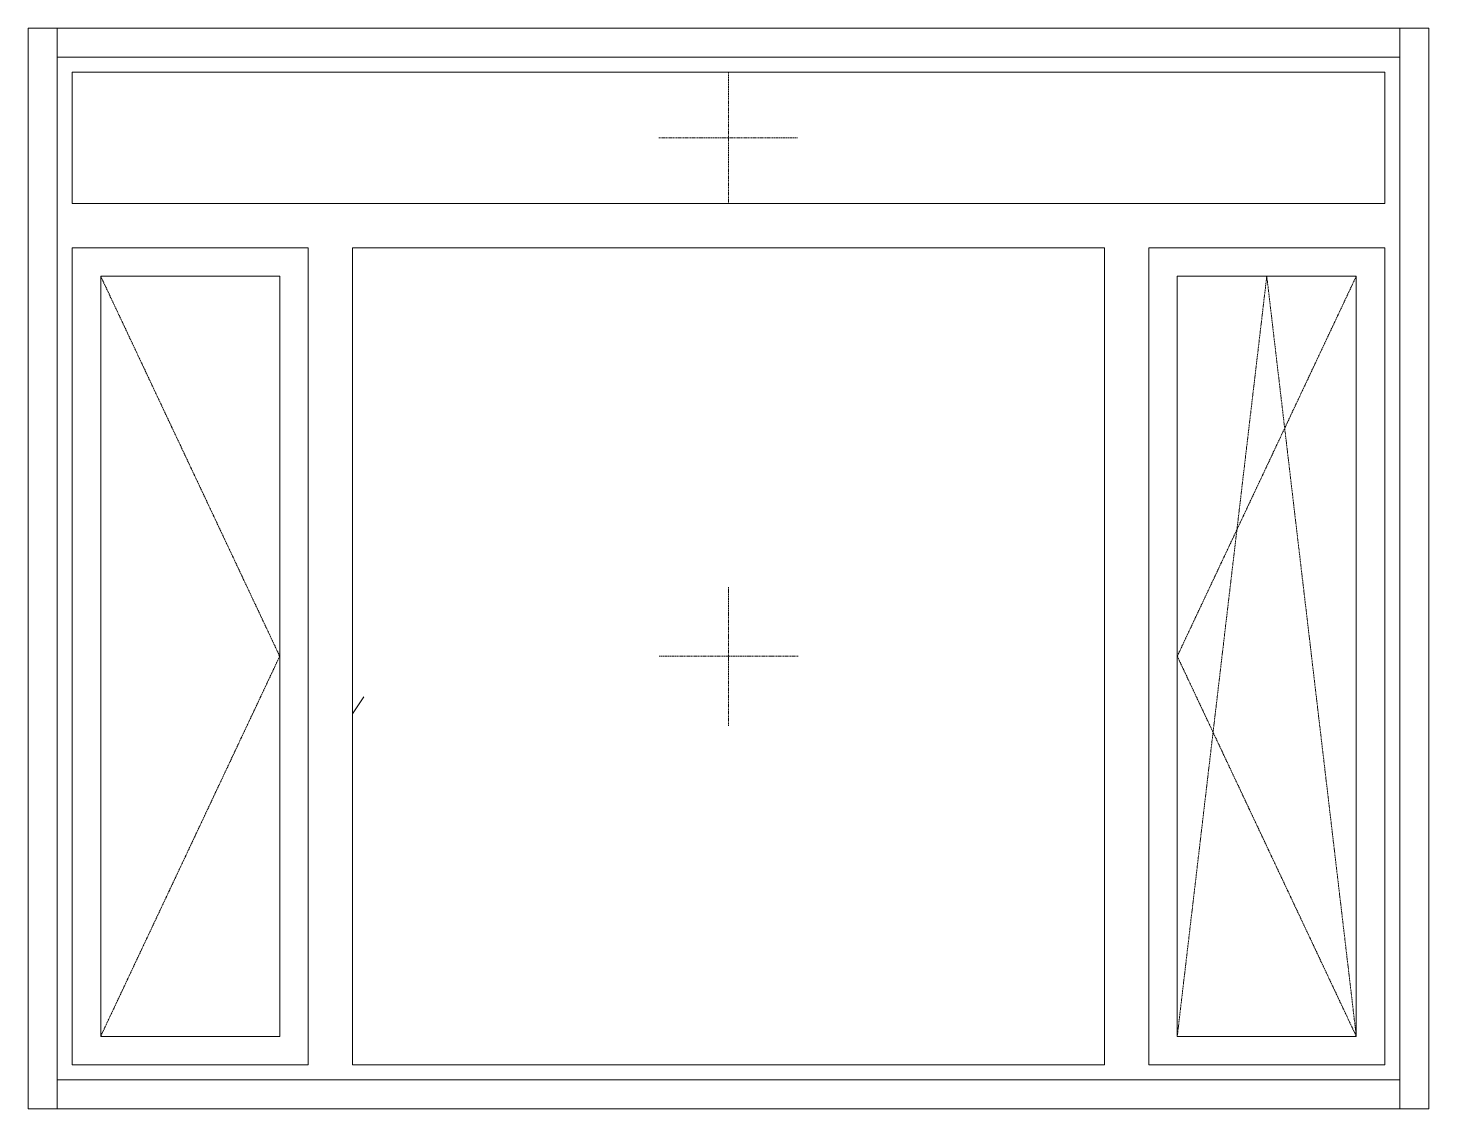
# Model space of a CAD drawing. Header units: millimetres. Extents: x -515342 to 330399, y -224905 to 507333.
# Drawn here: x 300938 to 303348, y 12878 to 14738 of the extents above; entities that cross this region are included whole.
import ezdxf

# ---------------------------------------------------------------- set-up
doc = ezdxf.new("R2010")
doc.units = ezdxf.units.MM
doc.linetypes.add('ASVP_Штриховая_ш2 п1', pattern=[3, 2, -1])
doc.layers.get('0').update_dxf_attribs({"lineweight": 0})
for name, color, linetype, lineweight in [('Витраж', 7, 'Continuous', 0), ('Окна', 7, 'Continuous', 0), ('Окна открывание', 7, 'Continuous', 0)]:
    doc.layers.add(name, color=color, linetype=linetype, lineweight=lineweight)

# ---------------------------------------------------------------- blocks, each defined once
blk = doc.blocks.new('Окно_ПВХ_3Створки_1Фрамуга-верх - АР_Окно_ОП_1820_h_х2370_3ст2фр-в-V70-О_АР_Эскиз_Фасад 1-12 копия 1')
at = {"layer": 'Окна открывание'}
h = blk.add_hatch(dxfattribs=at)
h.set_pattern_fill('FP_1', color=256, style=0, pattern_type=2)
h.set_pattern_definition([(236.31, (995.8, 1244.6), (-1777.9963, -3556.002), [641.067, -5769.603]), (236.31, (1031.34, 1137.9), (-1777.9963, -3556.002), [384.64, -6026.03]), (236.31, (818, 1137.9), (-1777.9963, -3556.002), [384.64, -6026.03])])
h.paths.add_polyline_path([(78362.6, 10886), (79466.6, 10886), (79466.6, 12292), (78172.6, 12292), (78172.6, 10886), (78306.7, 10886)])
at = {"layer": 'Окна'}
for p, q in [((79948.6, 12594), (77690.6, 12594)), ((77690.6, 12594), (77690.6, 12368)), ((79948.6, 12368), (79948.6, 12594)), ((79948.6, 12368), (77690.6, 12368)), ((78096.6, 12292), (77690.6, 12292)), ((77690.6, 12292), (77690.6, 10886)), ((78096.6, 10886), (78096.6, 12292)), ((79466.6, 12292), (78172.6, 12292)), ((78172.6, 10886), (78172.6, 12292)), ((79466.6, 10886), (79466.6, 12292)), ((79948.6, 12292), (79542.6, 12292)), ((79542.6, 10886), (79542.6, 12292)), ((79948.6, 10886), (79948.6, 12292)), ((77739.6, 12243), (77739.6, 10935)), ((78047.6, 12243), (77739.6, 12243)), ((78047.6, 12243), (78047.6, 10935)), ((79591.6, 12243), (79591.6, 10935)), ((79899.6, 12243), (79591.6, 12243)), ((79899.6, 12243), (79899.6, 10935)), ((77739.6, 10935), (78047.6, 10935)), ((79591.6, 10935), (79899.6, 10935)), ((77690.6, 10886), (78096.6, 10886)), ((78172.6, 10886), (79466.6, 10886)), ((79542.6, 10886), (79948.6, 10886))]:
    blk.add_line(p, q, dxfattribs=at)
at = {"layer": 'Окна открывание', "linetype": 'ASVP_Штриховая_ш2 п1'}
for p, q in [((78819.6, 12368), (78819.6, 12594)), ((78699.6, 12481), (78939.6, 12481)), ((77739.6, 12243), (78047.6, 11589)), ((79745.6, 12243), (79591.6, 10935)), ((79899.6, 12243), (79591.6, 11589)), ((79899.6, 10935), (79745.6, 12243)), ((78819.6, 11469), (78819.6, 11709)), ((78047.6, 11589), (77739.6, 10935)), ((78939.6, 11589), (78699.6, 11589)), ((79591.6, 11589), (79899.6, 10935))]:
    blk.add_line(p, q, dxfattribs=at)
blk = doc.blocks.new('Прямоугольный импост - АР_Откос_Металлический_50х330 Коричневый Правый-9899917-О_АР_Эскиз_Фасад 1-12 копия 1')
at = {"layer": 'Витраж'}
for p, q in [((74068.8, 2570), (74068.8, 2620)), ((76378.8, 2620), (74068.8, 2620)), ((76378.8, 2620), (76378.8, 2570)), ((76378.8, 2570), (74068.8, 2570))]:
    blk.add_line(p, q, dxfattribs=at)
blk = doc.blocks.new('Прямоугольный импост - АР_Откос_Металлический_50х330 Коричневый Левый-9899771-О_АР_Эскиз_Фасад 1-12 копия 1')
at = {"layer": 'Витраж'}
for p, q in [((74068.8, 760), (74068.8, 810)), ((74068.8, 810), (76378.8, 810)), ((76378.8, 810), (76378.8, 760)), ((74068.8, 760), (76378.8, 760))]:
    blk.add_line(p, q, dxfattribs=at)
blk = doc.blocks.new('Прямоугольный импост - АР_Откос_Металлический_50х330 Коричневый Правый-9899914-О_АР_Эскиз_Фасад 1-12 копия 1')
at = {"layer": 'Витраж'}
for p, q in [((38540.1, 2620), (38590.1, 2620)), ((38540.1, 2620), (38540.1, 760)), ((38590.1, 2620), (38590.1, 760)), ((38590.1, 760), (38540.1, 760))]:
    blk.add_line(p, q, dxfattribs=at)
blk = doc.blocks.new('Прямоугольный импост - АР_Откос_Металлический_50х330 Коричневый Левый-9899768-О_АР_Эскиз_Фасад 1-12 копия 1')
at = {"layer": 'Витраж'}
for p, q in [((40000.1, 2620), (40050.1, 2620)), ((40000.1, 760), (40000.1, 2620)), ((40050.1, 760), (40050.1, 2620)), ((40050.1, 760), (40000.1, 760))]:
    blk.add_line(p, q, dxfattribs=at)
blk = doc.blocks.new('СД_Люблино_Фасады_rvt-1-О_АР_Эскиз_Фасад 1-12 копия 1')
at = {"layer": 'Витраж', "lineweight": 9}
for name, p in [('Прямоугольный импост - АР_Откос_Металлический_50х330 Коричневый Правый-9899914-О_АР_Эскиз_Фасад 1-12 копия 1', (39074.5, 10050)), ('Прямоугольный импост - АР_Откос_Металлический_50х330 Коричневый Правый-9899917-О_АР_Эскиз_Фасад 1-12 копия 1', (3595.8, 10050)), ('Прямоугольный импост - АР_Откос_Металлический_50х330 Коричневый Левый-9899768-О_АР_Эскиз_Фасад 1-12 копия 1', (39974.5, 10050)), ('Прямоугольный импост - АР_Откос_Металлический_50х330 Коричневый Левый-9899771-О_АР_Эскиз_Фасад 1-12 копия 1', (3595.8, 10050))]:
    blk.add_blockref(name, p, dxfattribs=at)
at = {"layer": 'Окна', "lineweight": 9}
blk.add_blockref('Окно_ПВХ_3Створки_1Фрамуга-верх - АР_Окно_ОП_1820_h_х2370_3ст2фр-в-V70-О_АР_Эскиз_Фасад 1-12 копия 1', (0, 0), dxfattribs=at)

msp = doc.modelspace()

# ---------------------------------------------------------------- block references
msp.add_blockref('СД_Люблино_Фасады_rvt-1-О_АР_Эскиз_Фасад 1-12 копия 1', (223323.3997, 2067.7355))

doc.saveas('drawing.dxf')
